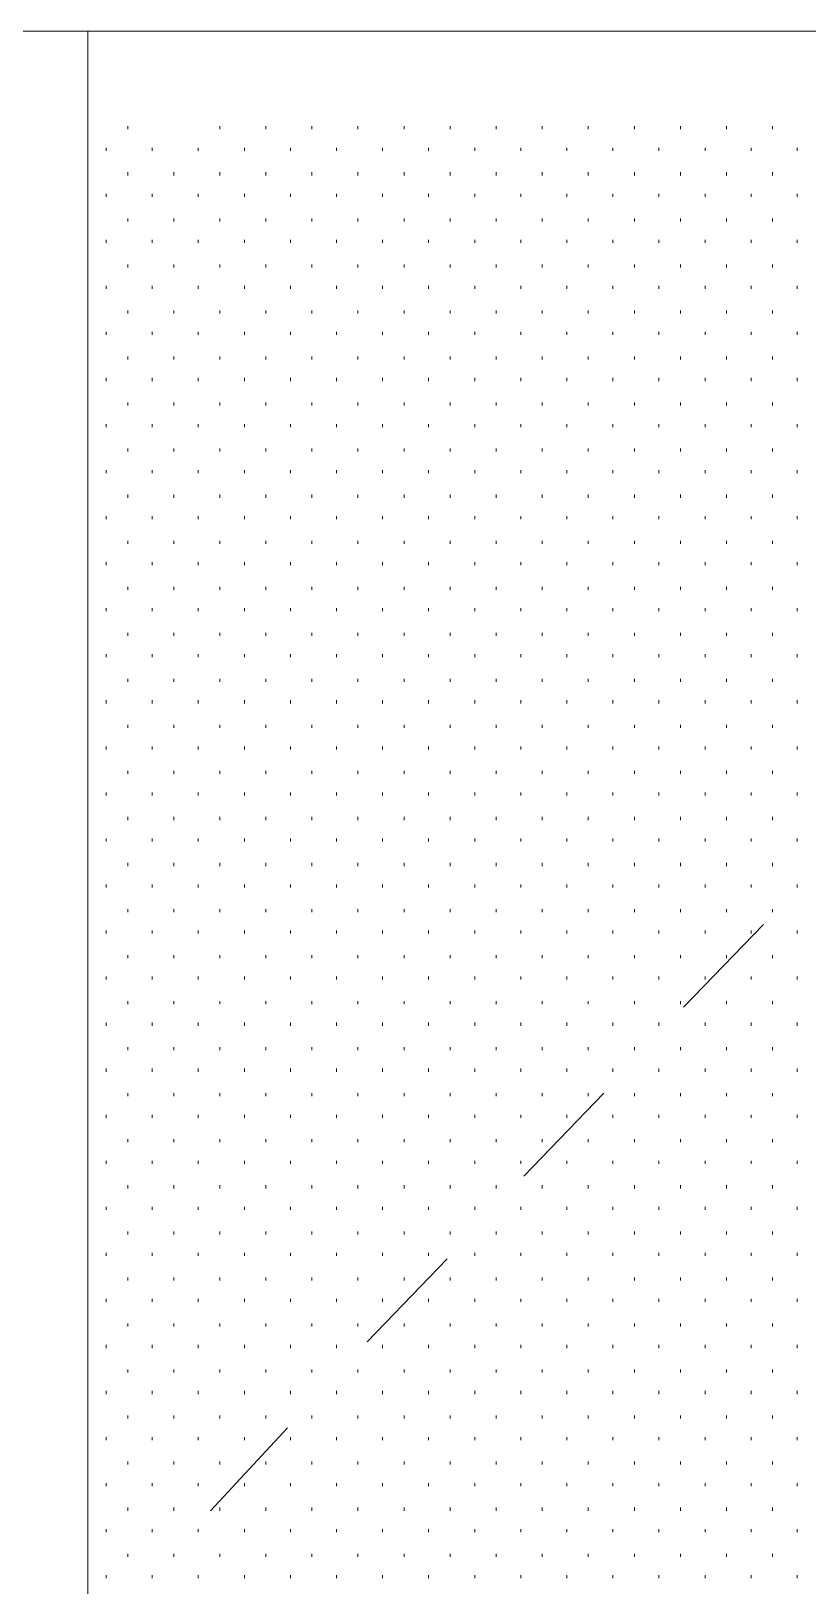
# Model space of a CAD drawing. Header units: inches. Extents: x -6061 to 13621, y -296 to 7483.
# Drawn here: x -5697.6 to -5677.35, y 106.77 to 147.34 of the extents above; entities that cross this region are included whole.
import ezdxf

# ---------------------------------------------------------------- set-up
doc = ezdxf.new("R2010")
doc.units = ezdxf.units.IN
doc.header["$MEASUREMENT"] = 0
doc.layers.get('0').update_dxf_attribs({"linetype": 'CONTINUOUS'})

msp = doc.modelspace()

# ---------------------------------------------------------------- linework, layer by layer
at = {"color": 7, "linetype": 'Continuous', "lineweight": 18, "true_color": 0x000007}
msp.add_line((-5736.4118, 147.33529), (-5575.99053, 147.33529), dxfattribs=at)
at = {"color": 7, "linetype": 'Continuous', "lineweight": 9, "true_color": 0x000007}
for p, q in [((-5698.60909, 147.33529), (-5696.12628, 147.33529)), ((-5696.12628, 144.85249), (-5696.12628, 147.33529)), ((-5658.8842, 147.33529), (-5696.12628, 147.33529)), ((-5696.12628, 63.32036), (-5696.12628, 147.33529)), ((-5696.12628, 144.85249), (-5696.12628, 65.80317)), ((-5678.50637, 124.02896), (-5680.58872, 121.86652)), ((-5682.67108, 119.62398), (-5684.75343, 117.46154)), ((-5686.75569, 115.29909), (-5688.83805, 113.13665)), ((-5690.9204, 110.89412), (-5692.92266, 108.73167))]:
    msp.add_line(p, q, dxfattribs=at)
at = {"color": 7, "linetype": 'Continuous', "lineweight": 9, "true_color": 0xffffff}
for p, q in [((-5695.0851, 144.7724), (-5695.0851, 144.85249)), ((-5692.68239, 144.7724), (-5692.68239, 144.85249)), ((-5691.48103, 144.7724), (-5691.48103, 144.85249)), ((-5690.27967, 144.7724), (-5690.27967, 144.85249)), ((-5689.07832, 144.7724), (-5689.07832, 144.85249)), ((-5687.87696, 144.7724), (-5687.87696, 144.85249)), ((-5686.6756, 144.7724), (-5686.6756, 144.85249)), ((-5685.47424, 144.7724), (-5685.47424, 144.85249)), ((-5684.27289, 144.7724), (-5684.27289, 144.85249)), ((-5683.07153, 144.7724), (-5683.07153, 144.85249)), ((-5681.87017, 144.7724), (-5681.87017, 144.85249)), ((-5680.66881, 144.7724), (-5680.66881, 144.85249)), ((-5679.46746, 144.7724), (-5679.46746, 144.85249)), ((-5678.2661, 144.7724), (-5678.2661, 144.85249)), ((-5695.64574, 144.21176), (-5695.64574, 144.29185)), ((-5694.44438, 144.21176), (-5694.44438, 144.29185)), ((-5693.24302, 144.21176), (-5693.24302, 144.29185)), ((-5692.04167, 144.21176), (-5692.04167, 144.29185)), ((-5690.84031, 144.21176), (-5690.84031, 144.29185)), ((-5689.63895, 144.21176), (-5689.63895, 144.29185)), ((-5688.43759, 144.21176), (-5688.43759, 144.29185)), ((-5687.23624, 144.21176), (-5687.23624, 144.29185)), ((-5686.03488, 144.21176), (-5686.03488, 144.29185)), ((-5684.83352, 144.21176), (-5684.83352, 144.29185)), ((-5683.63216, 144.21176), (-5683.63216, 144.29185)), ((-5682.43081, 144.21176), (-5682.43081, 144.29185)), ((-5681.22945, 144.21176), (-5681.22945, 144.29185)), ((-5680.02809, 144.21176), (-5680.02809, 144.29185)), ((-5678.82673, 144.21176), (-5678.82673, 144.29185)), ((-5677.62538, 144.21176), (-5677.62538, 144.29185)), ((-5695.0851, 143.57104), (-5695.0851, 143.65113)), ((-5693.88375, 143.57104), (-5693.88375, 143.65113)), ((-5692.68239, 143.57104), (-5692.68239, 143.65113)), ((-5691.48103, 143.57104), (-5691.48103, 143.65113)), ((-5690.27967, 143.57104), (-5690.27967, 143.65113)), ((-5689.07832, 143.57104), (-5689.07832, 143.65113)), ((-5687.87696, 143.57104), (-5687.87696, 143.65113)), ((-5686.6756, 143.57104), (-5686.6756, 143.65113)), ((-5685.47424, 143.57104), (-5685.47424, 143.65113)), ((-5684.27289, 143.57104), (-5684.27289, 143.65113)), ((-5683.07153, 143.57104), (-5683.07153, 143.65113)), ((-5681.87017, 143.57104), (-5681.87017, 143.65113)), ((-5680.66881, 143.57104), (-5680.66881, 143.65113)), ((-5679.46746, 143.57104), (-5679.46746, 143.65113)), ((-5678.2661, 143.57104), (-5678.2661, 143.65113)), ((-5695.64574, 143.01041), (-5695.64574, 143.0905)), ((-5694.44438, 143.01041), (-5694.44438, 143.0905)), ((-5693.24302, 143.01041), (-5693.24302, 143.0905)), ((-5692.04167, 143.01041), (-5692.04167, 143.0905)), ((-5690.84031, 143.01041), (-5690.84031, 143.0905)), ((-5689.63895, 143.01041), (-5689.63895, 143.0905)), ((-5688.43759, 143.01041), (-5688.43759, 143.0905)), ((-5687.23624, 143.01041), (-5687.23624, 143.0905)), ((-5686.03488, 143.01041), (-5686.03488, 143.0905)), ((-5684.83352, 143.01041), (-5684.83352, 143.0905)), ((-5683.63216, 143.01041), (-5683.63216, 143.0905)), ((-5682.43081, 143.01041), (-5682.43081, 143.0905)), ((-5681.22945, 143.01041), (-5681.22945, 143.0905)), ((-5680.02809, 143.01041), (-5680.02809, 143.0905)), ((-5678.82673, 143.01041), (-5678.82673, 143.0905)), ((-5677.62538, 143.01041), (-5677.62538, 143.0905)), ((-5695.0851, 142.36968), (-5695.0851, 142.44977)), ((-5693.88375, 142.36968), (-5693.88375, 142.44977)), ((-5692.68239, 142.36968), (-5692.68239, 142.44977)), ((-5691.48103, 142.36968), (-5691.48103, 142.44977)), ((-5690.27967, 142.36968), (-5690.27967, 142.44977)), ((-5689.07832, 142.36968), (-5689.07832, 142.44977)), ((-5687.87696, 142.36968), (-5687.87696, 142.44977)), ((-5686.6756, 142.36968), (-5686.6756, 142.44977)), ((-5685.47424, 142.36968), (-5685.47424, 142.44977)), ((-5684.27289, 142.36968), (-5684.27289, 142.44977)), ((-5683.07153, 142.36968), (-5683.07153, 142.44977)), ((-5681.87017, 142.36968), (-5681.87017, 142.44977)), ((-5680.66881, 142.36968), (-5680.66881, 142.44977)), ((-5679.46746, 142.36968), (-5679.46746, 142.44977)), ((-5678.2661, 142.36968), (-5678.2661, 142.44977)), ((-5695.64574, 141.80905), (-5695.64574, 141.88914)), ((-5694.44438, 141.80905), (-5694.44438, 141.88914)), ((-5693.24302, 141.80905), (-5693.24302, 141.88914)), ((-5692.04167, 141.80905), (-5692.04167, 141.88914)), ((-5690.84031, 141.80905), (-5690.84031, 141.88914)), ((-5689.63895, 141.80905), (-5689.63895, 141.88914)), ((-5688.43759, 141.80905), (-5688.43759, 141.88914)), ((-5687.23624, 141.80905), (-5687.23624, 141.88914)), ((-5686.03488, 141.80905), (-5686.03488, 141.88914)), ((-5684.83352, 141.80905), (-5684.83352, 141.88914)), ((-5683.63216, 141.80905), (-5683.63216, 141.88914)), ((-5682.43081, 141.80905), (-5682.43081, 141.88914)), ((-5681.22945, 141.80905), (-5681.22945, 141.88914)), ((-5680.02809, 141.80905), (-5680.02809, 141.88914)), ((-5678.82673, 141.80905), (-5678.82673, 141.88914)), ((-5677.62538, 141.80905), (-5677.62538, 141.88914)), ((-5695.0851, 141.16833), (-5695.0851, 141.24842)), ((-5693.88375, 141.16833), (-5693.88375, 141.24842)), ((-5692.68239, 141.16833), (-5692.68239, 141.24842)), ((-5691.48103, 141.16833), (-5691.48103, 141.24842)), ((-5690.27967, 141.16833), (-5690.27967, 141.24842)), ((-5689.07832, 141.16833), (-5689.07832, 141.24842)), ((-5687.87696, 141.16833), (-5687.87696, 141.24842)), ((-5686.6756, 141.16833), (-5686.6756, 141.24842)), ((-5685.47424, 141.16833), (-5685.47424, 141.24842)), ((-5684.27289, 141.16833), (-5684.27289, 141.24842)), ((-5683.07153, 141.16833), (-5683.07153, 141.24842)), ((-5681.87017, 141.16833), (-5681.87017, 141.24842)), ((-5680.66881, 141.16833), (-5680.66881, 141.24842)), ((-5679.46746, 141.16833), (-5679.46746, 141.24842)), ((-5678.2661, 141.16833), (-5678.2661, 141.24842)), ((-5695.64574, 140.60769), (-5695.64574, 140.68778)), ((-5694.44438, 140.60769), (-5694.44438, 140.68778)), ((-5693.24302, 140.60769), (-5693.24302, 140.68778)), ((-5692.04167, 140.60769), (-5692.04167, 140.68778)), ((-5690.84031, 140.60769), (-5690.84031, 140.68778)), ((-5689.63895, 140.60769), (-5689.63895, 140.68778)), ((-5688.43759, 140.60769), (-5688.43759, 140.68778)), ((-5687.23624, 140.60769), (-5687.23624, 140.68778)), ((-5686.03488, 140.60769), (-5686.03488, 140.68778)), ((-5684.83352, 140.60769), (-5684.83352, 140.68778)), ((-5683.63216, 140.60769), (-5683.63216, 140.68778)), ((-5682.43081, 140.60769), (-5682.43081, 140.68778)), ((-5681.22945, 140.60769), (-5681.22945, 140.68778)), ((-5680.02809, 140.60769), (-5680.02809, 140.68778)), ((-5678.82673, 140.60769), (-5678.82673, 140.68778)), ((-5677.62538, 140.60769), (-5677.62538, 140.68778)), ((-5695.0851, 139.96697), (-5695.0851, 140.04706)), ((-5693.88375, 139.96697), (-5693.88375, 140.04706)), ((-5692.68239, 139.96697), (-5692.68239, 140.04706)), ((-5691.48103, 139.96697), (-5691.48103, 140.04706)), ((-5690.27967, 139.96697), (-5690.27967, 140.04706)), ((-5689.07832, 139.96697), (-5689.07832, 140.04706)), ((-5687.87696, 139.96697), (-5687.87696, 140.04706)), ((-5686.6756, 139.96697), (-5686.6756, 140.04706)), ((-5685.47424, 139.96697), (-5685.47424, 140.04706)), ((-5684.27289, 139.96697), (-5684.27289, 140.04706)), ((-5683.07153, 139.96697), (-5683.07153, 140.04706)), ((-5681.87017, 139.96697), (-5681.87017, 140.04706)), ((-5680.66881, 139.96697), (-5680.66881, 140.04706)), ((-5679.46746, 139.96697), (-5679.46746, 140.04706)), ((-5678.2661, 139.96697), (-5678.2661, 140.04706)), ((-5695.64574, 139.40633), (-5695.64574, 139.48643)), ((-5694.44438, 139.40633), (-5694.44438, 139.48643)), ((-5693.24302, 139.40633), (-5693.24302, 139.48643)), ((-5692.04167, 139.40633), (-5692.04167, 139.48643)), ((-5690.84031, 139.40633), (-5690.84031, 139.48643)), ((-5689.63895, 139.40633), (-5689.63895, 139.48643)), ((-5688.43759, 139.40633), (-5688.43759, 139.48643)), ((-5687.23624, 139.40633), (-5687.23624, 139.48643)), ((-5686.03488, 139.40633), (-5686.03488, 139.48643)), ((-5684.83352, 139.40633), (-5684.83352, 139.48643)), ((-5683.63216, 139.40633), (-5683.63216, 139.48643)), ((-5682.43081, 139.40633), (-5682.43081, 139.48643)), ((-5681.22945, 139.40633), (-5681.22945, 139.48643)), ((-5680.02809, 139.40633), (-5680.02809, 139.48643)), ((-5678.82673, 139.40633), (-5678.82673, 139.48643)), ((-5677.62538, 139.40633), (-5677.62538, 139.48643)), ((-5695.0851, 138.76561), (-5695.0851, 138.8457)), ((-5693.88375, 138.76561), (-5693.88375, 138.8457)), ((-5692.68239, 138.76561), (-5692.68239, 138.8457)), ((-5691.48103, 138.76561), (-5691.48103, 138.8457)), ((-5690.27967, 138.76561), (-5690.27967, 138.8457)), ((-5689.07832, 138.76561), (-5689.07832, 138.8457)), ((-5687.87696, 138.76561), (-5687.87696, 138.8457)), ((-5686.6756, 138.76561), (-5686.6756, 138.8457)), ((-5685.47424, 138.76561), (-5685.47424, 138.8457)), ((-5684.27289, 138.76561), (-5684.27289, 138.8457)), ((-5683.07153, 138.76561), (-5683.07153, 138.8457)), ((-5681.87017, 138.76561), (-5681.87017, 138.8457)), ((-5680.66881, 138.76561), (-5680.66881, 138.8457)), ((-5679.46746, 138.76561), (-5679.46746, 138.8457)), ((-5678.2661, 138.76561), (-5678.2661, 138.8457)), ((-5695.64574, 138.20498), (-5695.64574, 138.28507)), ((-5694.44438, 138.20498), (-5694.44438, 138.28507)), ((-5693.24302, 138.20498), (-5693.24302, 138.28507)), ((-5692.04167, 138.20498), (-5692.04167, 138.28507)), ((-5690.84031, 138.20498), (-5690.84031, 138.28507)), ((-5689.63895, 138.20498), (-5689.63895, 138.28507)), ((-5688.43759, 138.20498), (-5688.43759, 138.28507)), ((-5687.23624, 138.20498), (-5687.23624, 138.28507)), ((-5686.03488, 138.20498), (-5686.03488, 138.28507)), ((-5684.83352, 138.20498), (-5684.83352, 138.28507)), ((-5683.63216, 138.20498), (-5683.63216, 138.28507)), ((-5682.43081, 138.20498), (-5682.43081, 138.28507)), ((-5681.22945, 138.20498), (-5681.22945, 138.28507)), ((-5680.02809, 138.20498), (-5680.02809, 138.28507)), ((-5678.82673, 138.20498), (-5678.82673, 138.28507)), ((-5677.62538, 138.20498), (-5677.62538, 138.28507)), ((-5695.0851, 137.56425), (-5695.0851, 137.64434)), ((-5693.88375, 137.56425), (-5693.88375, 137.64434)), ((-5692.68239, 137.56425), (-5692.68239, 137.64434)), ((-5691.48103, 137.56425), (-5691.48103, 137.64434)), ((-5690.27967, 137.56425), (-5690.27967, 137.64434)), ((-5689.07832, 137.56425), (-5689.07832, 137.64434)), ((-5687.87696, 137.56425), (-5687.87696, 137.64434)), ((-5686.6756, 137.56425), (-5686.6756, 137.64434)), ((-5685.47424, 137.56425), (-5685.47424, 137.64434)), ((-5684.27289, 137.56425), (-5684.27289, 137.64434)), ((-5683.07153, 137.56425), (-5683.07153, 137.64434)), ((-5681.87017, 137.56425), (-5681.87017, 137.64434)), ((-5680.66881, 137.56425), (-5680.66881, 137.64434)), ((-5679.46746, 137.56425), (-5679.46746, 137.64434)), ((-5678.2661, 137.56425), (-5678.2661, 137.64434)), ((-5695.64574, 137.00362), (-5695.64574, 137.08371)), ((-5694.44438, 137.00362), (-5694.44438, 137.08371)), ((-5693.24302, 137.00362), (-5693.24302, 137.08371)), ((-5692.04167, 137.00362), (-5692.04167, 137.08371)), ((-5690.84031, 137.00362), (-5690.84031, 137.08371)), ((-5689.63895, 137.00362), (-5689.63895, 137.08371)), ((-5688.43759, 137.00362), (-5688.43759, 137.08371)), ((-5687.23624, 137.00362), (-5687.23624, 137.08371)), ((-5686.03488, 137.00362), (-5686.03488, 137.08371)), ((-5684.83352, 137.00362), (-5684.83352, 137.08371)), ((-5683.63216, 137.00362), (-5683.63216, 137.08371)), ((-5682.43081, 137.00362), (-5682.43081, 137.08371)), ((-5681.22945, 137.00362), (-5681.22945, 137.08371)), ((-5680.02809, 137.00362), (-5680.02809, 137.08371)), ((-5678.82673, 137.00362), (-5678.82673, 137.08371)), ((-5677.62538, 137.00362), (-5677.62538, 137.08371)), ((-5695.0851, 136.3629), (-5695.0851, 136.44299)), ((-5693.88375, 136.3629), (-5693.88375, 136.44299)), ((-5692.68239, 136.3629), (-5692.68239, 136.44299)), ((-5691.48103, 136.3629), (-5691.48103, 136.44299)), ((-5690.27967, 136.3629), (-5690.27967, 136.44299)), ((-5689.07832, 136.3629), (-5689.07832, 136.44299)), ((-5687.87696, 136.3629), (-5687.87696, 136.44299)), ((-5686.6756, 136.3629), (-5686.6756, 136.44299)), ((-5685.47424, 136.3629), (-5685.47424, 136.44299)), ((-5684.27289, 136.3629), (-5684.27289, 136.44299)), ((-5683.07153, 136.3629), (-5683.07153, 136.44299)), ((-5681.87017, 136.3629), (-5681.87017, 136.44299)), ((-5680.66881, 136.3629), (-5680.66881, 136.44299)), ((-5679.46746, 136.3629), (-5679.46746, 136.44299)), ((-5678.2661, 136.3629), (-5678.2661, 136.44299)), ((-5695.64574, 135.80226), (-5695.64574, 135.88235)), ((-5694.44438, 135.80226), (-5694.44438, 135.88235)), ((-5693.24302, 135.80226), (-5693.24302, 135.88235)), ((-5692.04167, 135.80226), (-5692.04167, 135.88235)), ((-5690.84031, 135.80226), (-5690.84031, 135.88235)), ((-5689.63895, 135.80226), (-5689.63895, 135.88235)), ((-5688.43759, 135.80226), (-5688.43759, 135.88235)), ((-5687.23624, 135.80226), (-5687.23624, 135.88235)), ((-5686.03488, 135.80226), (-5686.03488, 135.88235)), ((-5684.83352, 135.80226), (-5684.83352, 135.88235)), ((-5683.63216, 135.80226), (-5683.63216, 135.88235)), ((-5682.43081, 135.80226), (-5682.43081, 135.88235)), ((-5681.22945, 135.80226), (-5681.22945, 135.88235)), ((-5680.02809, 135.80226), (-5680.02809, 135.88235)), ((-5678.82673, 135.80226), (-5678.82673, 135.88235)), ((-5677.62538, 135.80226), (-5677.62538, 135.88235)), ((-5695.0851, 135.16154), (-5695.0851, 135.24163)), ((-5693.88375, 135.16154), (-5693.88375, 135.24163)), ((-5692.68239, 135.16154), (-5692.68239, 135.24163)), ((-5691.48103, 135.16154), (-5691.48103, 135.24163)), ((-5690.27967, 135.16154), (-5690.27967, 135.24163)), ((-5689.07832, 135.16154), (-5689.07832, 135.24163)), ((-5687.87696, 135.16154), (-5687.87696, 135.24163)), ((-5686.6756, 135.16154), (-5686.6756, 135.24163)), ((-5685.47424, 135.16154), (-5685.47424, 135.24163)), ((-5684.27289, 135.16154), (-5684.27289, 135.24163)), ((-5683.07153, 135.16154), (-5683.07153, 135.24163)), ((-5681.87017, 135.16154), (-5681.87017, 135.24163)), ((-5680.66881, 135.16154), (-5680.66881, 135.24163)), ((-5679.46746, 135.16154), (-5679.46746, 135.24163)), ((-5678.2661, 135.16154), (-5678.2661, 135.24163)), ((-5695.64574, 134.6009), (-5695.64574, 134.681)), ((-5694.44438, 134.6009), (-5694.44438, 134.681)), ((-5693.24302, 134.6009), (-5693.24302, 134.681)), ((-5692.04167, 134.6009), (-5692.04167, 134.681)), ((-5690.84031, 134.6009), (-5690.84031, 134.681)), ((-5689.63895, 134.6009), (-5689.63895, 134.681)), ((-5688.43759, 134.6009), (-5688.43759, 134.681)), ((-5687.23624, 134.6009), (-5687.23624, 134.681)), ((-5686.03488, 134.6009), (-5686.03488, 134.681)), ((-5684.83352, 134.6009), (-5684.83352, 134.681)), ((-5683.63216, 134.6009), (-5683.63216, 134.681)), ((-5682.43081, 134.6009), (-5682.43081, 134.681)), ((-5681.22945, 134.6009), (-5681.22945, 134.681)), ((-5680.02809, 134.6009), (-5680.02809, 134.681)), ((-5678.82673, 134.6009), (-5678.82673, 134.681)), ((-5677.62538, 134.6009), (-5677.62538, 134.681)), ((-5695.0851, 133.96018), (-5695.0851, 134.04027)), ((-5693.88375, 133.96018), (-5693.88375, 134.04027)), ((-5692.68239, 133.96018), (-5692.68239, 134.04027)), ((-5691.48103, 133.96018), (-5691.48103, 134.04027)), ((-5690.27967, 133.96018), (-5690.27967, 134.04027)), ((-5689.07832, 133.96018), (-5689.07832, 134.04027)), ((-5687.87696, 133.96018), (-5687.87696, 134.04027)), ((-5686.6756, 133.96018), (-5686.6756, 134.04027)), ((-5685.47424, 133.96018), (-5685.47424, 134.04027)), ((-5684.27289, 133.96018), (-5684.27289, 134.04027)), ((-5683.07153, 133.96018), (-5683.07153, 134.04027)), ((-5681.87017, 133.96018), (-5681.87017, 134.04027)), ((-5680.66881, 133.96018), (-5680.66881, 134.04027)), ((-5679.46746, 133.96018), (-5679.46746, 134.04027)), ((-5678.2661, 133.96018), (-5678.2661, 134.04027)), ((-5695.64574, 133.39955), (-5695.64574, 133.47964)), ((-5694.44438, 133.39955), (-5694.44438, 133.47964)), ((-5693.24302, 133.39955), (-5693.24302, 133.47964)), ((-5692.04167, 133.39955), (-5692.04167, 133.47964)), ((-5690.84031, 133.39955), (-5690.84031, 133.47964)), ((-5689.63895, 133.39955), (-5689.63895, 133.47964)), ((-5688.43759, 133.39955), (-5688.43759, 133.47964)), ((-5687.23624, 133.39955), (-5687.23624, 133.47964)), ((-5686.03488, 133.39955), (-5686.03488, 133.47964)), ((-5684.83352, 133.39955), (-5684.83352, 133.47964)), ((-5683.63216, 133.39955), (-5683.63216, 133.47964)), ((-5682.43081, 133.39955), (-5682.43081, 133.47964)), ((-5681.22945, 133.39955), (-5681.22945, 133.47964)), ((-5680.02809, 133.39955), (-5680.02809, 133.47964)), ((-5678.82673, 133.39955), (-5678.82673, 133.47964)), ((-5677.62538, 133.39955), (-5677.62538, 133.47964)), ((-5695.0851, 132.75882), (-5695.0851, 132.83891)), ((-5693.88375, 132.75882), (-5693.88375, 132.83891)), ((-5692.68239, 132.75882), (-5692.68239, 132.83891)), ((-5691.48103, 132.75882), (-5691.48103, 132.83891)), ((-5690.27967, 132.75882), (-5690.27967, 132.83891)), ((-5689.07832, 132.75882), (-5689.07832, 132.83891)), ((-5687.87696, 132.75882), (-5687.87696, 132.83891)), ((-5686.6756, 132.75882), (-5686.6756, 132.83891)), ((-5685.47424, 132.75882), (-5685.47424, 132.83891)), ((-5684.27289, 132.75882), (-5684.27289, 132.83891)), ((-5683.07153, 132.75882), (-5683.07153, 132.83891)), ((-5681.87017, 132.75882), (-5681.87017, 132.83891)), ((-5680.66881, 132.75882), (-5680.66881, 132.83891)), ((-5679.46746, 132.75882), (-5679.46746, 132.83891)), ((-5678.2661, 132.75882), (-5678.2661, 132.83891)), ((-5695.64574, 132.19819), (-5695.64574, 132.27828)), ((-5694.44438, 132.19819), (-5694.44438, 132.27828)), ((-5693.24302, 132.19819), (-5693.24302, 132.27828)), ((-5692.04167, 132.19819), (-5692.04167, 132.27828)), ((-5690.84031, 132.19819), (-5690.84031, 132.27828)), ((-5689.63895, 132.19819), (-5689.63895, 132.27828)), ((-5688.43759, 132.19819), (-5688.43759, 132.27828)), ((-5687.23624, 132.19819), (-5687.23624, 132.27828)), ((-5686.03488, 132.19819), (-5686.03488, 132.27828)), ((-5684.83352, 132.19819), (-5684.83352, 132.27828)), ((-5683.63216, 132.19819), (-5683.63216, 132.27828)), ((-5682.43081, 132.19819), (-5682.43081, 132.27828)), ((-5681.22945, 132.19819), (-5681.22945, 132.27828)), ((-5680.02809, 132.19819), (-5680.02809, 132.27828)), ((-5678.82673, 132.19819), (-5678.82673, 132.27828)), ((-5677.62538, 132.19819), (-5677.62538, 132.27828)), ((-5695.0851, 131.55747), (-5695.0851, 131.63756)), ((-5693.88375, 131.55747), (-5693.88375, 131.63756)), ((-5692.68239, 131.55747), (-5692.68239, 131.63756)), ((-5691.48103, 131.55747), (-5691.48103, 131.63756)), ((-5690.27967, 131.55747), (-5690.27967, 131.63756)), ((-5689.07832, 131.55747), (-5689.07832, 131.63756)), ((-5687.87696, 131.55747), (-5687.87696, 131.63756)), ((-5686.6756, 131.55747), (-5686.6756, 131.63756)), ((-5685.47424, 131.55747), (-5685.47424, 131.63756)), ((-5684.27289, 131.55747), (-5684.27289, 131.63756)), ((-5683.07153, 131.55747), (-5683.07153, 131.63756)), ((-5681.87017, 131.55747), (-5681.87017, 131.63756)), ((-5680.66881, 131.55747), (-5680.66881, 131.63756)), ((-5679.46746, 131.55747), (-5679.46746, 131.63756)), ((-5678.2661, 131.55747), (-5678.2661, 131.63756)), ((-5695.64574, 130.99683), (-5695.64574, 131.07692)), ((-5694.44438, 130.99683), (-5694.44438, 131.07692)), ((-5693.24302, 130.99683), (-5693.24302, 131.07692)), ((-5692.04167, 130.99683), (-5692.04167, 131.07692)), ((-5690.84031, 130.99683), (-5690.84031, 131.07692)), ((-5689.63895, 130.99683), (-5689.63895, 131.07692)), ((-5688.43759, 130.99683), (-5688.43759, 131.07692)), ((-5687.23624, 130.99683), (-5687.23624, 131.07692)), ((-5686.03488, 130.99683), (-5686.03488, 131.07692)), ((-5684.83352, 130.99683), (-5684.83352, 131.07692)), ((-5683.63216, 130.99683), (-5683.63216, 131.07692)), ((-5682.43081, 130.99683), (-5682.43081, 131.07692)), ((-5681.22945, 130.99683), (-5681.22945, 131.07692)), ((-5680.02809, 130.99683), (-5680.02809, 131.07692)), ((-5678.82673, 130.99683), (-5678.82673, 131.07692)), ((-5677.62538, 130.99683), (-5677.62538, 131.07692)), ((-5695.0851, 130.35611), (-5695.0851, 130.4362)), ((-5693.88375, 130.35611), (-5693.88375, 130.4362)), ((-5692.68239, 130.35611), (-5692.68239, 130.4362)), ((-5691.48103, 130.35611), (-5691.48103, 130.4362)), ((-5690.27967, 130.35611), (-5690.27967, 130.4362)), ((-5689.07832, 130.35611), (-5689.07832, 130.4362)), ((-5687.87696, 130.35611), (-5687.87696, 130.4362)), ((-5686.6756, 130.35611), (-5686.6756, 130.4362)), ((-5685.47424, 130.35611), (-5685.47424, 130.4362)), ((-5684.27289, 130.35611), (-5684.27289, 130.4362)), ((-5683.07153, 130.35611), (-5683.07153, 130.4362)), ((-5681.87017, 130.35611), (-5681.87017, 130.4362)), ((-5680.66881, 130.35611), (-5680.66881, 130.4362)), ((-5679.46746, 130.35611), (-5679.46746, 130.4362)), ((-5678.2661, 130.35611), (-5678.2661, 130.4362)), ((-5695.64574, 129.79547), (-5695.64574, 129.87557)), ((-5694.44438, 129.79547), (-5694.44438, 129.87557)), ((-5693.24302, 129.79547), (-5693.24302, 129.87557)), ((-5692.04167, 129.79547), (-5692.04167, 129.87557)), ((-5690.84031, 129.79547), (-5690.84031, 129.87557)), ((-5689.63895, 129.79547), (-5689.63895, 129.87557)), ((-5688.43759, 129.79547), (-5688.43759, 129.87557)), ((-5687.23624, 129.79547), (-5687.23624, 129.87557)), ((-5686.03488, 129.79547), (-5686.03488, 129.87557)), ((-5684.83352, 129.79547), (-5684.83352, 129.87557)), ((-5683.63216, 129.79547), (-5683.63216, 129.87557)), ((-5682.43081, 129.79547), (-5682.43081, 129.87557)), ((-5681.22945, 129.79547), (-5681.22945, 129.87557)), ((-5680.02809, 129.79547), (-5680.02809, 129.87557)), ((-5678.82673, 129.79547), (-5678.82673, 129.87557)), ((-5677.62538, 129.79547), (-5677.62538, 129.87557)), ((-5695.0851, 129.15475), (-5695.0851, 129.23484)), ((-5693.88375, 129.15475), (-5693.88375, 129.23484)), ((-5692.68239, 129.15475), (-5692.68239, 129.23484)), ((-5691.48103, 129.15475), (-5691.48103, 129.23484)), ((-5690.27967, 129.15475), (-5690.27967, 129.23484)), ((-5689.07832, 129.15475), (-5689.07832, 129.23484)), ((-5687.87696, 129.15475), (-5687.87696, 129.23484)), ((-5686.6756, 129.15475), (-5686.6756, 129.23484)), ((-5685.47424, 129.15475), (-5685.47424, 129.23484)), ((-5684.27289, 129.15475), (-5684.27289, 129.23484)), ((-5683.07153, 129.15475), (-5683.07153, 129.23484)), ((-5681.87017, 129.15475), (-5681.87017, 129.23484)), ((-5680.66881, 129.15475), (-5680.66881, 129.23484)), ((-5679.46746, 129.15475), (-5679.46746, 129.23484)), ((-5678.2661, 129.15475), (-5678.2661, 129.23484)), ((-5695.64574, 128.59412), (-5695.64574, 128.67421)), ((-5694.44438, 128.59412), (-5694.44438, 128.67421)), ((-5693.24302, 128.59412), (-5693.24302, 128.67421)), ((-5692.04167, 128.59412), (-5692.04167, 128.67421)), ((-5690.84031, 128.59412), (-5690.84031, 128.67421)), ((-5689.63895, 128.59412), (-5689.63895, 128.67421)), ((-5688.43759, 128.59412), (-5688.43759, 128.67421)), ((-5687.23624, 128.59412), (-5687.23624, 128.67421)), ((-5686.03488, 128.59412), (-5686.03488, 128.67421)), ((-5684.83352, 128.59412), (-5684.83352, 128.67421)), ((-5683.63216, 128.59412), (-5683.63216, 128.67421)), ((-5682.43081, 128.59412), (-5682.43081, 128.67421)), ((-5681.22945, 128.59412), (-5681.22945, 128.67421)), ((-5680.02809, 128.59412), (-5680.02809, 128.67421)), ((-5678.82673, 128.59412), (-5678.82673, 128.67421)), ((-5677.62538, 128.59412), (-5677.62538, 128.67421)), ((-5695.0851, 127.95339), (-5695.0851, 128.03348)), ((-5693.88375, 127.95339), (-5693.88375, 128.03348)), ((-5692.68239, 127.95339), (-5692.68239, 128.03348)), ((-5691.48103, 127.95339), (-5691.48103, 128.03348)), ((-5690.27967, 127.95339), (-5690.27967, 128.03348)), ((-5689.07832, 127.95339), (-5689.07832, 128.03348)), ((-5687.87696, 127.95339), (-5687.87696, 128.03348)), ((-5686.6756, 127.95339), (-5686.6756, 128.03348)), ((-5685.47424, 127.95339), (-5685.47424, 128.03348)), ((-5684.27289, 127.95339), (-5684.27289, 128.03348)), ((-5683.07153, 127.95339), (-5683.07153, 128.03348)), ((-5681.87017, 127.95339), (-5681.87017, 128.03348)), ((-5680.66881, 127.95339), (-5680.66881, 128.03348)), ((-5679.46746, 127.95339), (-5679.46746, 128.03348)), ((-5678.2661, 127.95339), (-5678.2661, 128.03348)), ((-5695.64574, 127.39276), (-5695.64574, 127.47285)), ((-5694.44438, 127.39276), (-5694.44438, 127.47285)), ((-5693.24302, 127.39276), (-5693.24302, 127.47285)), ((-5692.04167, 127.39276), (-5692.04167, 127.47285)), ((-5690.84031, 127.39276), (-5690.84031, 127.47285)), ((-5689.63895, 127.39276), (-5689.63895, 127.47285)), ((-5688.43759, 127.39276), (-5688.43759, 127.47285)), ((-5687.23624, 127.39276), (-5687.23624, 127.47285)), ((-5686.03488, 127.39276), (-5686.03488, 127.47285)), ((-5684.83352, 127.39276), (-5684.83352, 127.47285)), ((-5683.63216, 127.39276), (-5683.63216, 127.47285)), ((-5682.43081, 127.39276), (-5682.43081, 127.47285)), ((-5681.22945, 127.39276), (-5681.22945, 127.47285)), ((-5680.02809, 127.39276), (-5680.02809, 127.47285)), ((-5678.82673, 127.39276), (-5678.82673, 127.47285)), ((-5677.62538, 127.39276), (-5677.62538, 127.47285)), ((-5695.0851, 126.75204), (-5695.0851, 126.83213)), ((-5693.88375, 126.75204), (-5693.88375, 126.83213)), ((-5692.68239, 126.75204), (-5692.68239, 126.83213)), ((-5691.48103, 126.75204), (-5691.48103, 126.83213)), ((-5690.27967, 126.75204), (-5690.27967, 126.83213)), ((-5689.07832, 126.75204), (-5689.07832, 126.83213)), ((-5687.87696, 126.75204), (-5687.87696, 126.83213)), ((-5686.6756, 126.75204), (-5686.6756, 126.83213)), ((-5685.47424, 126.75204), (-5685.47424, 126.83213)), ((-5684.27289, 126.75204), (-5684.27289, 126.83213)), ((-5683.07153, 126.75204), (-5683.07153, 126.83213)), ((-5681.87017, 126.75204), (-5681.87017, 126.83213)), ((-5680.66881, 126.75204), (-5680.66881, 126.83213)), ((-5679.46746, 126.75204), (-5679.46746, 126.83213)), ((-5678.2661, 126.75204), (-5678.2661, 126.83213)), ((-5695.64574, 126.1914), (-5695.64574, 126.27149)), ((-5694.44438, 126.1914), (-5694.44438, 126.27149)), ((-5693.24302, 126.1914), (-5693.24302, 126.27149)), ((-5692.04167, 126.1914), (-5692.04167, 126.27149)), ((-5690.84031, 126.1914), (-5690.84031, 126.27149)), ((-5689.63895, 126.1914), (-5689.63895, 126.27149)), ((-5688.43759, 126.1914), (-5688.43759, 126.27149)), ((-5687.23624, 126.1914), (-5687.23624, 126.27149)), ((-5686.03488, 126.1914), (-5686.03488, 126.27149)), ((-5684.83352, 126.1914), (-5684.83352, 126.27149)), ((-5683.63216, 126.1914), (-5683.63216, 126.27149)), ((-5682.43081, 126.1914), (-5682.43081, 126.27149)), ((-5681.22945, 126.1914), (-5681.22945, 126.27149)), ((-5680.02809, 126.1914), (-5680.02809, 126.27149)), ((-5678.82673, 126.1914), (-5678.82673, 126.27149)), ((-5677.62538, 126.1914), (-5677.62538, 126.27149)), ((-5695.0851, 125.55068), (-5695.0851, 125.63077)), ((-5693.88375, 125.55068), (-5693.88375, 125.63077)), ((-5692.68239, 125.55068), (-5692.68239, 125.63077)), ((-5691.48103, 125.55068), (-5691.48103, 125.63077)), ((-5690.27967, 125.55068), (-5690.27967, 125.63077)), ((-5689.07832, 125.55068), (-5689.07832, 125.63077)), ((-5687.87696, 125.55068), (-5687.87696, 125.63077)), ((-5686.6756, 125.55068), (-5686.6756, 125.63077)), ((-5685.47424, 125.55068), (-5685.47424, 125.63077)), ((-5684.27289, 125.55068), (-5684.27289, 125.63077)), ((-5683.07153, 125.55068), (-5683.07153, 125.63077)), ((-5681.87017, 125.55068), (-5681.87017, 125.63077)), ((-5680.66881, 125.55068), (-5680.66881, 125.63077)), ((-5679.46746, 125.55068), (-5679.46746, 125.63077)), ((-5678.2661, 125.55068), (-5678.2661, 125.63077)), ((-5695.64574, 124.99005), (-5695.64574, 125.07014)), ((-5694.44438, 124.99005), (-5694.44438, 125.07014)), ((-5693.24302, 124.99005), (-5693.24302, 125.07014)), ((-5692.04167, 124.99005), (-5692.04167, 125.07014)), ((-5690.84031, 124.99005), (-5690.84031, 125.07014)), ((-5689.63895, 124.99005), (-5689.63895, 125.07014)), ((-5688.43759, 124.99005), (-5688.43759, 125.07014)), ((-5687.23624, 124.99005), (-5687.23624, 125.07014)), ((-5686.03488, 124.99005), (-5686.03488, 125.07014)), ((-5684.83352, 124.99005), (-5684.83352, 125.07014)), ((-5683.63216, 124.99005), (-5683.63216, 125.07014)), ((-5682.43081, 124.99005), (-5682.43081, 125.07014)), ((-5681.22945, 124.99005), (-5681.22945, 125.07014)), ((-5680.02809, 124.99005), (-5680.02809, 125.07014)), ((-5678.82673, 124.99005), (-5678.82673, 125.07014)), ((-5677.62538, 124.99005), (-5677.62538, 125.07014)), ((-5695.0851, 124.34932), (-5695.0851, 124.42941)), ((-5693.88375, 124.34932), (-5693.88375, 124.42941)), ((-5692.68239, 124.34932), (-5692.68239, 124.42941)), ((-5691.48103, 124.34932), (-5691.48103, 124.42941)), ((-5690.27967, 124.34932), (-5690.27967, 124.42941)), ((-5689.07832, 124.34932), (-5689.07832, 124.42941)), ((-5687.87696, 124.34932), (-5687.87696, 124.42941)), ((-5686.6756, 124.34932), (-5686.6756, 124.42941)), ((-5685.47424, 124.34932), (-5685.47424, 124.42941)), ((-5684.27289, 124.34932), (-5684.27289, 124.42941)), ((-5683.07153, 124.34932), (-5683.07153, 124.42941)), ((-5681.87017, 124.34932), (-5681.87017, 124.42941)), ((-5680.66881, 124.34932), (-5680.66881, 124.42941)), ((-5679.46746, 124.34932), (-5679.46746, 124.42941)), ((-5678.2661, 124.34932), (-5678.2661, 124.42941)), ((-5695.64574, 123.78869), (-5695.64574, 123.86878)), ((-5694.44438, 123.78869), (-5694.44438, 123.86878)), ((-5693.24302, 123.78869), (-5693.24302, 123.86878)), ((-5692.04167, 123.78869), (-5692.04167, 123.86878)), ((-5690.84031, 123.78869), (-5690.84031, 123.86878)), ((-5689.63895, 123.78869), (-5689.63895, 123.86878)), ((-5688.43759, 123.78869), (-5688.43759, 123.86878)), ((-5687.23624, 123.78869), (-5687.23624, 123.86878)), ((-5686.03488, 123.78869), (-5686.03488, 123.86878)), ((-5684.83352, 123.78869), (-5684.83352, 123.86878)), ((-5683.63216, 123.78869), (-5683.63216, 123.86878)), ((-5682.43081, 123.78869), (-5682.43081, 123.86878)), ((-5681.22945, 123.78869), (-5681.22945, 123.86878)), ((-5680.02809, 123.78869), (-5680.02809, 123.86878)), ((-5678.82673, 123.78869), (-5678.82673, 123.86878)), ((-5677.62538, 123.78869), (-5677.62538, 123.86878)), ((-5695.0851, 123.14796), (-5695.0851, 123.22805)), ((-5693.88375, 123.14796), (-5693.88375, 123.22805)), ((-5692.68239, 123.14796), (-5692.68239, 123.22805)), ((-5691.48103, 123.14796), (-5691.48103, 123.22805)), ((-5690.27967, 123.14796), (-5690.27967, 123.22805)), ((-5689.07832, 123.14796), (-5689.07832, 123.22805)), ((-5687.87696, 123.14796), (-5687.87696, 123.22805)), ((-5686.6756, 123.14796), (-5686.6756, 123.22805)), ((-5685.47424, 123.14796), (-5685.47424, 123.22805)), ((-5684.27289, 123.14796), (-5684.27289, 123.22805)), ((-5683.07153, 123.14796), (-5683.07153, 123.22805)), ((-5681.87017, 123.14796), (-5681.87017, 123.22805)), ((-5680.66881, 123.14796), (-5680.66881, 123.22805)), ((-5679.46746, 123.14796), (-5679.46746, 123.22805)), ((-5678.2661, 123.14796), (-5678.2661, 123.22805)), ((-5695.64574, 122.58733), (-5695.64574, 122.66742)), ((-5694.44438, 122.58733), (-5694.44438, 122.66742)), ((-5693.24302, 122.58733), (-5693.24302, 122.66742)), ((-5692.04167, 122.58733), (-5692.04167, 122.66742)), ((-5690.84031, 122.58733), (-5690.84031, 122.66742)), ((-5689.63895, 122.58733), (-5689.63895, 122.66742)), ((-5688.43759, 122.58733), (-5688.43759, 122.66742)), ((-5687.23624, 122.58733), (-5687.23624, 122.66742)), ((-5686.03488, 122.58733), (-5686.03488, 122.66742)), ((-5684.83352, 122.58733), (-5684.83352, 122.66742)), ((-5683.63216, 122.58733), (-5683.63216, 122.66742)), ((-5682.43081, 122.58733), (-5682.43081, 122.66742)), ((-5681.22945, 122.58733), (-5681.22945, 122.66742)), ((-5680.02809, 122.58733), (-5680.02809, 122.66742)), ((-5678.82673, 122.58733), (-5678.82673, 122.66742)), ((-5677.62538, 122.58733), (-5677.62538, 122.66742)), ((-5695.0851, 121.94661), (-5695.0851, 122.0267)), ((-5693.88375, 121.94661), (-5693.88375, 122.0267)), ((-5692.68239, 121.94661), (-5692.68239, 122.0267)), ((-5691.48103, 121.94661), (-5691.48103, 122.0267)), ((-5690.27967, 121.94661), (-5690.27967, 122.0267)), ((-5689.07832, 121.94661), (-5689.07832, 122.0267)), ((-5687.87696, 121.94661), (-5687.87696, 122.0267)), ((-5686.6756, 121.94661), (-5686.6756, 122.0267)), ((-5685.47424, 121.94661), (-5685.47424, 122.0267)), ((-5684.27289, 121.94661), (-5684.27289, 122.0267)), ((-5683.07153, 121.94661), (-5683.07153, 122.0267)), ((-5681.87017, 121.94661), (-5681.87017, 122.0267)), ((-5680.66881, 121.94661), (-5680.66881, 122.0267)), ((-5679.46746, 121.94661), (-5679.46746, 122.0267)), ((-5678.2661, 121.94661), (-5678.2661, 122.0267)), ((-5695.64574, 121.38597), (-5695.64574, 121.46606)), ((-5694.44438, 121.38597), (-5694.44438, 121.46606)), ((-5693.24302, 121.38597), (-5693.24302, 121.46606)), ((-5692.04167, 121.38597), (-5692.04167, 121.46606)), ((-5690.84031, 121.38597), (-5690.84031, 121.46606)), ((-5689.63895, 121.38597), (-5689.63895, 121.46606)), ((-5688.43759, 121.38597), (-5688.43759, 121.46606)), ((-5687.23624, 121.38597), (-5687.23624, 121.46606)), ((-5686.03488, 121.38597), (-5686.03488, 121.46606)), ((-5684.83352, 121.38597), (-5684.83352, 121.46606)), ((-5683.63216, 121.38597), (-5683.63216, 121.46606)), ((-5682.43081, 121.38597), (-5682.43081, 121.46606)), ((-5681.22945, 121.38597), (-5681.22945, 121.46606)), ((-5680.02809, 121.38597), (-5680.02809, 121.46606)), ((-5678.82673, 121.38597), (-5678.82673, 121.46606)), ((-5677.62538, 121.38597), (-5677.62538, 121.46606)), ((-5695.0851, 120.74525), (-5695.0851, 120.82534)), ((-5693.88375, 120.74525), (-5693.88375, 120.82534)), ((-5692.68239, 120.74525), (-5692.68239, 120.82534)), ((-5691.48103, 120.74525), (-5691.48103, 120.82534)), ((-5690.27967, 120.74525), (-5690.27967, 120.82534)), ((-5689.07832, 120.74525), (-5689.07832, 120.82534)), ((-5687.87696, 120.74525), (-5687.87696, 120.82534)), ((-5686.6756, 120.74525), (-5686.6756, 120.82534)), ((-5685.47424, 120.74525), (-5685.47424, 120.82534)), ((-5684.27289, 120.74525), (-5684.27289, 120.82534)), ((-5683.07153, 120.74525), (-5683.07153, 120.82534)), ((-5681.87017, 120.74525), (-5681.87017, 120.82534)), ((-5680.66881, 120.74525), (-5680.66881, 120.82534)), ((-5679.46746, 120.74525), (-5679.46746, 120.82534)), ((-5678.2661, 120.74525), (-5678.2661, 120.82534)), ((-5695.64574, 120.18462), (-5695.64574, 120.26471)), ((-5694.44438, 120.18462), (-5694.44438, 120.26471)), ((-5693.24302, 120.18462), (-5693.24302, 120.26471)), ((-5692.04167, 120.18462), (-5692.04167, 120.26471)), ((-5690.84031, 120.18462), (-5690.84031, 120.26471)), ((-5689.63895, 120.18462), (-5689.63895, 120.26471)), ((-5688.43759, 120.18462), (-5688.43759, 120.26471)), ((-5687.23624, 120.18462), (-5687.23624, 120.26471)), ((-5686.03488, 120.18462), (-5686.03488, 120.26471)), ((-5684.83352, 120.18462), (-5684.83352, 120.26471)), ((-5683.63216, 120.18462), (-5683.63216, 120.26471)), ((-5682.43081, 120.18462), (-5682.43081, 120.26471)), ((-5681.22945, 120.18462), (-5681.22945, 120.26471)), ((-5680.02809, 120.18462), (-5680.02809, 120.26471)), ((-5678.82673, 120.18462), (-5678.82673, 120.26471)), ((-5677.62538, 120.18462), (-5677.62538, 120.26471)), ((-5695.0851, 119.54389), (-5695.0851, 119.62398)), ((-5693.88375, 119.54389), (-5693.88375, 119.62398)), ((-5692.68239, 119.54389), (-5692.68239, 119.62398)), ((-5691.48103, 119.54389), (-5691.48103, 119.62398)), ((-5690.27967, 119.54389), (-5690.27967, 119.62398)), ((-5689.07832, 119.54389), (-5689.07832, 119.62398)), ((-5687.87696, 119.54389), (-5687.87696, 119.62398)), ((-5686.6756, 119.54389), (-5686.6756, 119.62398)), ((-5685.47424, 119.54389), (-5685.47424, 119.62398)), ((-5684.27289, 119.54389), (-5684.27289, 119.62398)), ((-5683.07153, 119.54389), (-5683.07153, 119.62398)), ((-5681.87017, 119.54389), (-5681.87017, 119.62398)), ((-5680.66881, 119.54389), (-5680.66881, 119.62398)), ((-5679.46746, 119.54389), (-5679.46746, 119.62398)), ((-5678.2661, 119.54389), (-5678.2661, 119.62398)), ((-5695.64574, 118.98326), (-5695.64574, 119.06335)), ((-5694.44438, 118.98326), (-5694.44438, 119.06335)), ((-5693.24302, 118.98326), (-5693.24302, 119.06335)), ((-5692.04167, 118.98326), (-5692.04167, 119.06335)), ((-5690.84031, 118.98326), (-5690.84031, 119.06335)), ((-5689.63895, 118.98326), (-5689.63895, 119.06335)), ((-5688.43759, 118.98326), (-5688.43759, 119.06335)), ((-5687.23624, 118.98326), (-5687.23624, 119.06335)), ((-5686.03488, 118.98326), (-5686.03488, 119.06335)), ((-5684.83352, 118.98326), (-5684.83352, 119.06335)), ((-5683.63216, 118.98326), (-5683.63216, 119.06335)), ((-5682.43081, 118.98326), (-5682.43081, 119.06335)), ((-5681.22945, 118.98326), (-5681.22945, 119.06335)), ((-5680.02809, 118.98326), (-5680.02809, 119.06335)), ((-5678.82673, 118.98326), (-5678.82673, 119.06335)), ((-5677.62538, 118.98326), (-5677.62538, 119.06335)), ((-5695.0851, 118.34253), (-5695.0851, 118.42262)), ((-5693.88375, 118.34253), (-5693.88375, 118.42262)), ((-5692.68239, 118.34253), (-5692.68239, 118.42262)), ((-5691.48103, 118.34253), (-5691.48103, 118.42262)), ((-5690.27967, 118.34253), (-5690.27967, 118.42262)), ((-5689.07832, 118.34253), (-5689.07832, 118.42262)), ((-5687.87696, 118.34253), (-5687.87696, 118.42262)), ((-5686.6756, 118.34253), (-5686.6756, 118.42262)), ((-5685.47424, 118.34253), (-5685.47424, 118.42262)), ((-5684.27289, 118.34253), (-5684.27289, 118.42262)), ((-5683.07153, 118.34253), (-5683.07153, 118.42262)), ((-5681.87017, 118.34253), (-5681.87017, 118.42262)), ((-5680.66881, 118.34253), (-5680.66881, 118.42262)), ((-5679.46746, 118.34253), (-5679.46746, 118.42262)), ((-5678.2661, 118.34253), (-5678.2661, 118.42262)), ((-5695.64574, 117.7819), (-5695.64574, 117.86199)), ((-5694.44438, 117.7819), (-5694.44438, 117.86199)), ((-5693.24302, 117.7819), (-5693.24302, 117.86199)), ((-5692.04167, 117.7819), (-5692.04167, 117.86199)), ((-5690.84031, 117.7819), (-5690.84031, 117.86199)), ((-5689.63895, 117.7819), (-5689.63895, 117.86199)), ((-5688.43759, 117.7819), (-5688.43759, 117.86199)), ((-5687.23624, 117.7819), (-5687.23624, 117.86199)), ((-5686.03488, 117.7819), (-5686.03488, 117.86199)), ((-5684.83352, 117.7819), (-5684.83352, 117.86199)), ((-5683.63216, 117.7819), (-5683.63216, 117.86199)), ((-5682.43081, 117.7819), (-5682.43081, 117.86199)), ((-5681.22945, 117.7819), (-5681.22945, 117.86199)), ((-5680.02809, 117.7819), (-5680.02809, 117.86199)), ((-5678.82673, 117.7819), (-5678.82673, 117.86199)), ((-5677.62538, 117.7819), (-5677.62538, 117.86199)), ((-5695.0851, 117.14118), (-5695.0851, 117.22127)), ((-5693.88375, 117.14118), (-5693.88375, 117.22127)), ((-5692.68239, 117.14118), (-5692.68239, 117.22127)), ((-5691.48103, 117.14118), (-5691.48103, 117.22127)), ((-5690.27967, 117.14118), (-5690.27967, 117.22127)), ((-5689.07832, 117.14118), (-5689.07832, 117.22127)), ((-5687.87696, 117.14118), (-5687.87696, 117.22127)), ((-5686.6756, 117.14118), (-5686.6756, 117.22127)), ((-5685.47424, 117.14118), (-5685.47424, 117.22127)), ((-5684.27289, 117.14118), (-5684.27289, 117.22127)), ((-5683.07153, 117.14118), (-5683.07153, 117.22127)), ((-5681.87017, 117.14118), (-5681.87017, 117.22127)), ((-5680.66881, 117.14118), (-5680.66881, 117.22127)), ((-5679.46746, 117.14118), (-5679.46746, 117.22127)), ((-5678.2661, 117.14118), (-5678.2661, 117.22127)), ((-5695.64574, 116.58054), (-5695.64574, 116.66063)), ((-5694.44438, 116.58054), (-5694.44438, 116.66063)), ((-5693.24302, 116.58054), (-5693.24302, 116.66063)), ((-5692.04167, 116.58054), (-5692.04167, 116.66063)), ((-5690.84031, 116.58054), (-5690.84031, 116.66063)), ((-5689.63895, 116.58054), (-5689.63895, 116.66063)), ((-5688.43759, 116.58054), (-5688.43759, 116.66063)), ((-5687.23624, 116.58054), (-5687.23624, 116.66063)), ((-5686.03488, 116.58054), (-5686.03488, 116.66063)), ((-5684.83352, 116.58054), (-5684.83352, 116.66063)), ((-5683.63216, 116.58054), (-5683.63216, 116.66063)), ((-5682.43081, 116.58054), (-5682.43081, 116.66063)), ((-5681.22945, 116.58054), (-5681.22945, 116.66063)), ((-5680.02809, 116.58054), (-5680.02809, 116.66063)), ((-5678.82673, 116.58054), (-5678.82673, 116.66063)), ((-5677.62538, 116.58054), (-5677.62538, 116.66063)), ((-5695.0851, 115.93982), (-5695.0851, 116.01991)), ((-5693.88375, 115.93982), (-5693.88375, 116.01991)), ((-5692.68239, 115.93982), (-5692.68239, 116.01991)), ((-5691.48103, 115.93982), (-5691.48103, 116.01991)), ((-5690.27967, 115.93982), (-5690.27967, 116.01991)), ((-5689.07832, 115.93982), (-5689.07832, 116.01991)), ((-5687.87696, 115.93982), (-5687.87696, 116.01991)), ((-5686.6756, 115.93982), (-5686.6756, 116.01991)), ((-5685.47424, 115.93982), (-5685.47424, 116.01991)), ((-5684.27289, 115.93982), (-5684.27289, 116.01991)), ((-5683.07153, 115.93982), (-5683.07153, 116.01991)), ((-5681.87017, 115.93982), (-5681.87017, 116.01991)), ((-5680.66881, 115.93982), (-5680.66881, 116.01991)), ((-5679.46746, 115.93982), (-5679.46746, 116.01991)), ((-5678.2661, 115.93982), (-5678.2661, 116.01991)), ((-5695.64574, 115.37919), (-5695.64574, 115.45928)), ((-5694.44438, 115.37919), (-5694.44438, 115.45928)), ((-5693.24302, 115.37919), (-5693.24302, 115.45928)), ((-5692.04167, 115.37919), (-5692.04167, 115.45928)), ((-5690.84031, 115.37919), (-5690.84031, 115.45928)), ((-5689.63895, 115.37919), (-5689.63895, 115.45928)), ((-5688.43759, 115.37919), (-5688.43759, 115.45928)), ((-5687.23624, 115.37919), (-5687.23624, 115.45928)), ((-5686.03488, 115.37919), (-5686.03488, 115.45928)), ((-5684.83352, 115.37919), (-5684.83352, 115.45928)), ((-5683.63216, 115.37919), (-5683.63216, 115.45928)), ((-5682.43081, 115.37919), (-5682.43081, 115.45928)), ((-5681.22945, 115.37919), (-5681.22945, 115.45928)), ((-5680.02809, 115.37919), (-5680.02809, 115.45928)), ((-5678.82673, 115.37919), (-5678.82673, 115.45928)), ((-5677.62538, 115.37919), (-5677.62538, 115.45928)), ((-5695.0851, 114.73846), (-5695.0851, 114.81855)), ((-5693.88375, 114.73846), (-5693.88375, 114.81855)), ((-5692.68239, 114.73846), (-5692.68239, 114.81855)), ((-5691.48103, 114.73846), (-5691.48103, 114.81855)), ((-5690.27967, 114.73846), (-5690.27967, 114.81855)), ((-5689.07832, 114.73846), (-5689.07832, 114.81855)), ((-5687.87696, 114.73846), (-5687.87696, 114.81855)), ((-5686.6756, 114.73846), (-5686.6756, 114.81855)), ((-5685.47424, 114.73846), (-5685.47424, 114.81855)), ((-5684.27289, 114.73846), (-5684.27289, 114.81855)), ((-5683.07153, 114.73846), (-5683.07153, 114.81855)), ((-5681.87017, 114.73846), (-5681.87017, 114.81855)), ((-5680.66881, 114.73846), (-5680.66881, 114.81855)), ((-5679.46746, 114.73846), (-5679.46746, 114.81855)), ((-5678.2661, 114.73846), (-5678.2661, 114.81855)), ((-5695.64574, 114.17783), (-5695.64574, 114.25792)), ((-5694.44438, 114.17783), (-5694.44438, 114.25792)), ((-5693.24302, 114.17783), (-5693.24302, 114.25792)), ((-5692.04167, 114.17783), (-5692.04167, 114.25792)), ((-5690.84031, 114.17783), (-5690.84031, 114.25792)), ((-5689.63895, 114.17783), (-5689.63895, 114.25792)), ((-5688.43759, 114.17783), (-5688.43759, 114.25792)), ((-5687.23624, 114.17783), (-5687.23624, 114.25792)), ((-5686.03488, 114.17783), (-5686.03488, 114.25792)), ((-5684.83352, 114.17783), (-5684.83352, 114.25792)), ((-5683.63216, 114.17783), (-5683.63216, 114.25792)), ((-5682.43081, 114.17783), (-5682.43081, 114.25792)), ((-5681.22945, 114.17783), (-5681.22945, 114.25792)), ((-5680.02809, 114.17783), (-5680.02809, 114.25792)), ((-5678.82673, 114.17783), (-5678.82673, 114.25792)), ((-5677.62538, 114.17783), (-5677.62538, 114.25792)), ((-5695.0851, 113.5371), (-5695.0851, 113.61719)), ((-5693.88375, 113.5371), (-5693.88375, 113.61719)), ((-5692.68239, 113.5371), (-5692.68239, 113.61719)), ((-5691.48103, 113.5371), (-5691.48103, 113.61719)), ((-5690.27967, 113.5371), (-5690.27967, 113.61719)), ((-5689.07832, 113.5371), (-5689.07832, 113.61719)), ((-5687.87696, 113.5371), (-5687.87696, 113.61719)), ((-5686.6756, 113.5371), (-5686.6756, 113.61719)), ((-5685.47424, 113.5371), (-5685.47424, 113.61719)), ((-5684.27289, 113.5371), (-5684.27289, 113.61719)), ((-5683.07153, 113.5371), (-5683.07153, 113.61719)), ((-5681.87017, 113.5371), (-5681.87017, 113.61719)), ((-5680.66881, 113.5371), (-5680.66881, 113.61719)), ((-5679.46746, 113.5371), (-5679.46746, 113.61719)), ((-5678.2661, 113.5371), (-5678.2661, 113.61719)), ((-5695.64574, 112.97647), (-5695.64574, 113.05656)), ((-5694.44438, 112.97647), (-5694.44438, 113.05656)), ((-5693.24302, 112.97647), (-5693.24302, 113.05656)), ((-5692.04167, 112.97647), (-5692.04167, 113.05656)), ((-5690.84031, 112.97647), (-5690.84031, 113.05656)), ((-5689.63895, 112.97647), (-5689.63895, 113.05656)), ((-5688.43759, 112.97647), (-5688.43759, 113.05656)), ((-5687.23624, 112.97647), (-5687.23624, 113.05656)), ((-5686.03488, 112.97647), (-5686.03488, 113.05656)), ((-5684.83352, 112.97647), (-5684.83352, 113.05656)), ((-5683.63216, 112.97647), (-5683.63216, 113.05656)), ((-5682.43081, 112.97647), (-5682.43081, 113.05656)), ((-5681.22945, 112.97647), (-5681.22945, 113.05656)), ((-5680.02809, 112.97647), (-5680.02809, 113.05656)), ((-5678.82673, 112.97647), (-5678.82673, 113.05656)), ((-5677.62538, 112.97647), (-5677.62538, 113.05656)), ((-5695.0851, 112.33575), (-5695.0851, 112.41584)), ((-5693.88375, 112.33575), (-5693.88375, 112.41584)), ((-5692.68239, 112.33575), (-5692.68239, 112.41584)), ((-5691.48103, 112.33575), (-5691.48103, 112.41584)), ((-5690.27967, 112.33575), (-5690.27967, 112.41584)), ((-5689.07832, 112.33575), (-5689.07832, 112.41584)), ((-5687.87696, 112.33575), (-5687.87696, 112.41584)), ((-5686.6756, 112.33575), (-5686.6756, 112.41584)), ((-5685.47424, 112.33575), (-5685.47424, 112.41584)), ((-5684.27289, 112.33575), (-5684.27289, 112.41584)), ((-5683.07153, 112.33575), (-5683.07153, 112.41584)), ((-5681.87017, 112.33575), (-5681.87017, 112.41584)), ((-5680.66881, 112.33575), (-5680.66881, 112.41584)), ((-5679.46746, 112.33575), (-5679.46746, 112.41584)), ((-5678.2661, 112.33575), (-5678.2661, 112.41584)), ((-5695.64574, 111.77511), (-5695.64574, 111.8552)), ((-5694.44438, 111.77511), (-5694.44438, 111.8552)), ((-5693.24302, 111.77511), (-5693.24302, 111.8552)), ((-5692.04167, 111.77511), (-5692.04167, 111.8552)), ((-5690.84031, 111.77511), (-5690.84031, 111.8552)), ((-5689.63895, 111.77511), (-5689.63895, 111.8552)), ((-5688.43759, 111.77511), (-5688.43759, 111.8552)), ((-5687.23624, 111.77511), (-5687.23624, 111.8552)), ((-5686.03488, 111.77511), (-5686.03488, 111.8552)), ((-5684.83352, 111.77511), (-5684.83352, 111.8552)), ((-5683.63216, 111.77511), (-5683.63216, 111.8552)), ((-5682.43081, 111.77511), (-5682.43081, 111.8552)), ((-5681.22945, 111.77511), (-5681.22945, 111.8552)), ((-5680.02809, 111.77511), (-5680.02809, 111.8552)), ((-5678.82673, 111.77511), (-5678.82673, 111.8552)), ((-5677.62538, 111.77511), (-5677.62538, 111.8552)), ((-5695.0851, 111.13439), (-5695.0851, 111.21448)), ((-5693.88375, 111.13439), (-5693.88375, 111.21448)), ((-5692.68239, 111.13439), (-5692.68239, 111.21448)), ((-5691.48103, 111.13439), (-5691.48103, 111.21448)), ((-5690.27967, 111.13439), (-5690.27967, 111.21448)), ((-5689.07832, 111.13439), (-5689.07832, 111.21448)), ((-5687.87696, 111.13439), (-5687.87696, 111.21448)), ((-5686.6756, 111.13439), (-5686.6756, 111.21448)), ((-5685.47424, 111.13439), (-5685.47424, 111.21448)), ((-5684.27289, 111.13439), (-5684.27289, 111.21448)), ((-5683.07153, 111.13439), (-5683.07153, 111.21448)), ((-5681.87017, 111.13439), (-5681.87017, 111.21448)), ((-5680.66881, 111.13439), (-5680.66881, 111.21448)), ((-5679.46746, 111.13439), (-5679.46746, 111.21448)), ((-5678.2661, 111.13439), (-5678.2661, 111.21448)), ((-5695.64574, 110.57376), (-5695.64574, 110.65385)), ((-5694.44438, 110.57376), (-5694.44438, 110.65385)), ((-5693.24302, 110.57376), (-5693.24302, 110.65385)), ((-5692.04167, 110.57376), (-5692.04167, 110.65385)), ((-5690.84031, 110.57376), (-5690.84031, 110.65385)), ((-5689.63895, 110.57376), (-5689.63895, 110.65385)), ((-5688.43759, 110.57376), (-5688.43759, 110.65385)), ((-5687.23624, 110.57376), (-5687.23624, 110.65385)), ((-5686.03488, 110.57376), (-5686.03488, 110.65385)), ((-5684.83352, 110.57376), (-5684.83352, 110.65385)), ((-5683.63216, 110.57376), (-5683.63216, 110.65385)), ((-5682.43081, 110.57376), (-5682.43081, 110.65385)), ((-5681.22945, 110.57376), (-5681.22945, 110.65385)), ((-5680.02809, 110.57376), (-5680.02809, 110.65385)), ((-5678.82673, 110.57376), (-5678.82673, 110.65385)), ((-5677.62538, 110.57376), (-5677.62538, 110.65385)), ((-5695.0851, 109.93303), (-5695.0851, 110.01312)), ((-5693.88375, 109.93303), (-5693.88375, 110.01312)), ((-5692.68239, 109.93303), (-5692.68239, 110.01312)), ((-5691.48103, 109.93303), (-5691.48103, 110.01312)), ((-5690.27967, 109.93303), (-5690.27967, 110.01312)), ((-5689.07832, 109.93303), (-5689.07832, 110.01312)), ((-5687.87696, 109.93303), (-5687.87696, 110.01312)), ((-5686.6756, 109.93303), (-5686.6756, 110.01312)), ((-5685.47424, 109.93303), (-5685.47424, 110.01312)), ((-5684.27289, 109.93303), (-5684.27289, 110.01312)), ((-5683.07153, 109.93303), (-5683.07153, 110.01312)), ((-5681.87017, 109.93303), (-5681.87017, 110.01312)), ((-5680.66881, 109.93303), (-5680.66881, 110.01312)), ((-5679.46746, 109.93303), (-5679.46746, 110.01312)), ((-5678.2661, 109.93303), (-5678.2661, 110.01312)), ((-5695.64574, 109.3724), (-5695.64574, 109.45249)), ((-5694.44438, 109.3724), (-5694.44438, 109.45249)), ((-5693.24302, 109.3724), (-5693.24302, 109.45249)), ((-5692.04167, 109.3724), (-5692.04167, 109.45249)), ((-5690.84031, 109.3724), (-5690.84031, 109.45249)), ((-5689.63895, 109.3724), (-5689.63895, 109.45249)), ((-5688.43759, 109.3724), (-5688.43759, 109.45249)), ((-5687.23624, 109.3724), (-5687.23624, 109.45249)), ((-5686.03488, 109.3724), (-5686.03488, 109.45249)), ((-5684.83352, 109.3724), (-5684.83352, 109.45249)), ((-5683.63216, 109.3724), (-5683.63216, 109.45249)), ((-5682.43081, 109.3724), (-5682.43081, 109.45249)), ((-5681.22945, 109.3724), (-5681.22945, 109.45249)), ((-5680.02809, 109.3724), (-5680.02809, 109.45249)), ((-5678.82673, 109.3724), (-5678.82673, 109.45249)), ((-5677.62538, 109.3724), (-5677.62538, 109.45249)), ((-5695.0851, 108.73167), (-5695.0851, 108.81176)), ((-5693.88375, 108.73167), (-5693.88375, 108.81176)), ((-5692.68239, 108.73167), (-5692.68239, 108.81176)), ((-5691.48103, 108.73167), (-5691.48103, 108.81176)), ((-5690.27967, 108.73167), (-5690.27967, 108.81176)), ((-5689.07832, 108.73167), (-5689.07832, 108.81176)), ((-5687.87696, 108.73167), (-5687.87696, 108.81176)), ((-5686.6756, 108.73167), (-5686.6756, 108.81176)), ((-5685.47424, 108.73167), (-5685.47424, 108.81176)), ((-5684.27289, 108.73167), (-5684.27289, 108.81176)), ((-5683.07153, 108.73167), (-5683.07153, 108.81176)), ((-5681.87017, 108.73167), (-5681.87017, 108.81176)), ((-5680.66881, 108.73167), (-5680.66881, 108.81176)), ((-5679.46746, 108.73167), (-5679.46746, 108.81176)), ((-5678.2661, 108.73167), (-5678.2661, 108.81176)), ((-5695.64574, 108.17104), (-5695.64574, 108.25113)), ((-5694.44438, 108.17104), (-5694.44438, 108.25113)), ((-5693.24302, 108.17104), (-5693.24302, 108.25113)), ((-5692.04167, 108.17104), (-5692.04167, 108.25113)), ((-5690.84031, 108.17104), (-5690.84031, 108.25113)), ((-5689.63895, 108.17104), (-5689.63895, 108.25113)), ((-5688.43759, 108.17104), (-5688.43759, 108.25113)), ((-5687.23624, 108.17104), (-5687.23624, 108.25113)), ((-5686.03488, 108.17104), (-5686.03488, 108.25113)), ((-5684.83352, 108.17104), (-5684.83352, 108.25113)), ((-5683.63216, 108.17104), (-5683.63216, 108.25113)), ((-5682.43081, 108.17104), (-5682.43081, 108.25113)), ((-5681.22945, 108.17104), (-5681.22945, 108.25113)), ((-5680.02809, 108.17104), (-5680.02809, 108.25113)), ((-5678.82673, 108.17104), (-5678.82673, 108.25113)), ((-5677.62538, 108.17104), (-5677.62538, 108.25113)), ((-5695.0851, 107.53032), (-5695.0851, 107.61041)), ((-5693.88375, 107.53032), (-5693.88375, 107.61041)), ((-5692.68239, 107.53032), (-5692.68239, 107.61041)), ((-5691.48103, 107.53032), (-5691.48103, 107.61041)), ((-5690.27967, 107.53032), (-5690.27967, 107.61041)), ((-5689.07832, 107.53032), (-5689.07832, 107.61041)), ((-5687.87696, 107.53032), (-5687.87696, 107.61041)), ((-5686.6756, 107.53032), (-5686.6756, 107.61041)), ((-5685.47424, 107.53032), (-5685.47424, 107.61041)), ((-5684.27289, 107.53032), (-5684.27289, 107.61041)), ((-5683.07153, 107.53032), (-5683.07153, 107.61041)), ((-5681.87017, 107.53032), (-5681.87017, 107.61041)), ((-5680.66881, 107.53032), (-5680.66881, 107.61041)), ((-5679.46746, 107.53032), (-5679.46746, 107.61041)), ((-5678.2661, 107.53032), (-5678.2661, 107.61041)), ((-5695.64574, 106.96968), (-5695.64574, 107.04977)), ((-5694.44438, 106.96968), (-5694.44438, 107.04977)), ((-5693.24302, 106.96968), (-5693.24302, 107.04977)), ((-5692.04167, 106.96968), (-5692.04167, 107.04977)), ((-5690.84031, 106.96968), (-5690.84031, 107.04977)), ((-5689.63895, 106.96968), (-5689.63895, 107.04977)), ((-5688.43759, 106.96968), (-5688.43759, 107.04977)), ((-5687.23624, 106.96968), (-5687.23624, 107.04977)), ((-5686.03488, 106.96968), (-5686.03488, 107.04977)), ((-5684.83352, 106.96968), (-5684.83352, 107.04977)), ((-5683.63216, 106.96968), (-5683.63216, 107.04977)), ((-5682.43081, 106.96968), (-5682.43081, 107.04977)), ((-5681.22945, 106.96968), (-5681.22945, 107.04977)), ((-5680.02809, 106.96968), (-5680.02809, 107.04977)), ((-5678.82673, 106.96968), (-5678.82673, 107.04977)), ((-5677.62538, 106.96968), (-5677.62538, 107.04977))]:
    msp.add_line(p, q, dxfattribs=at)

doc.saveas('drawing.dxf')
